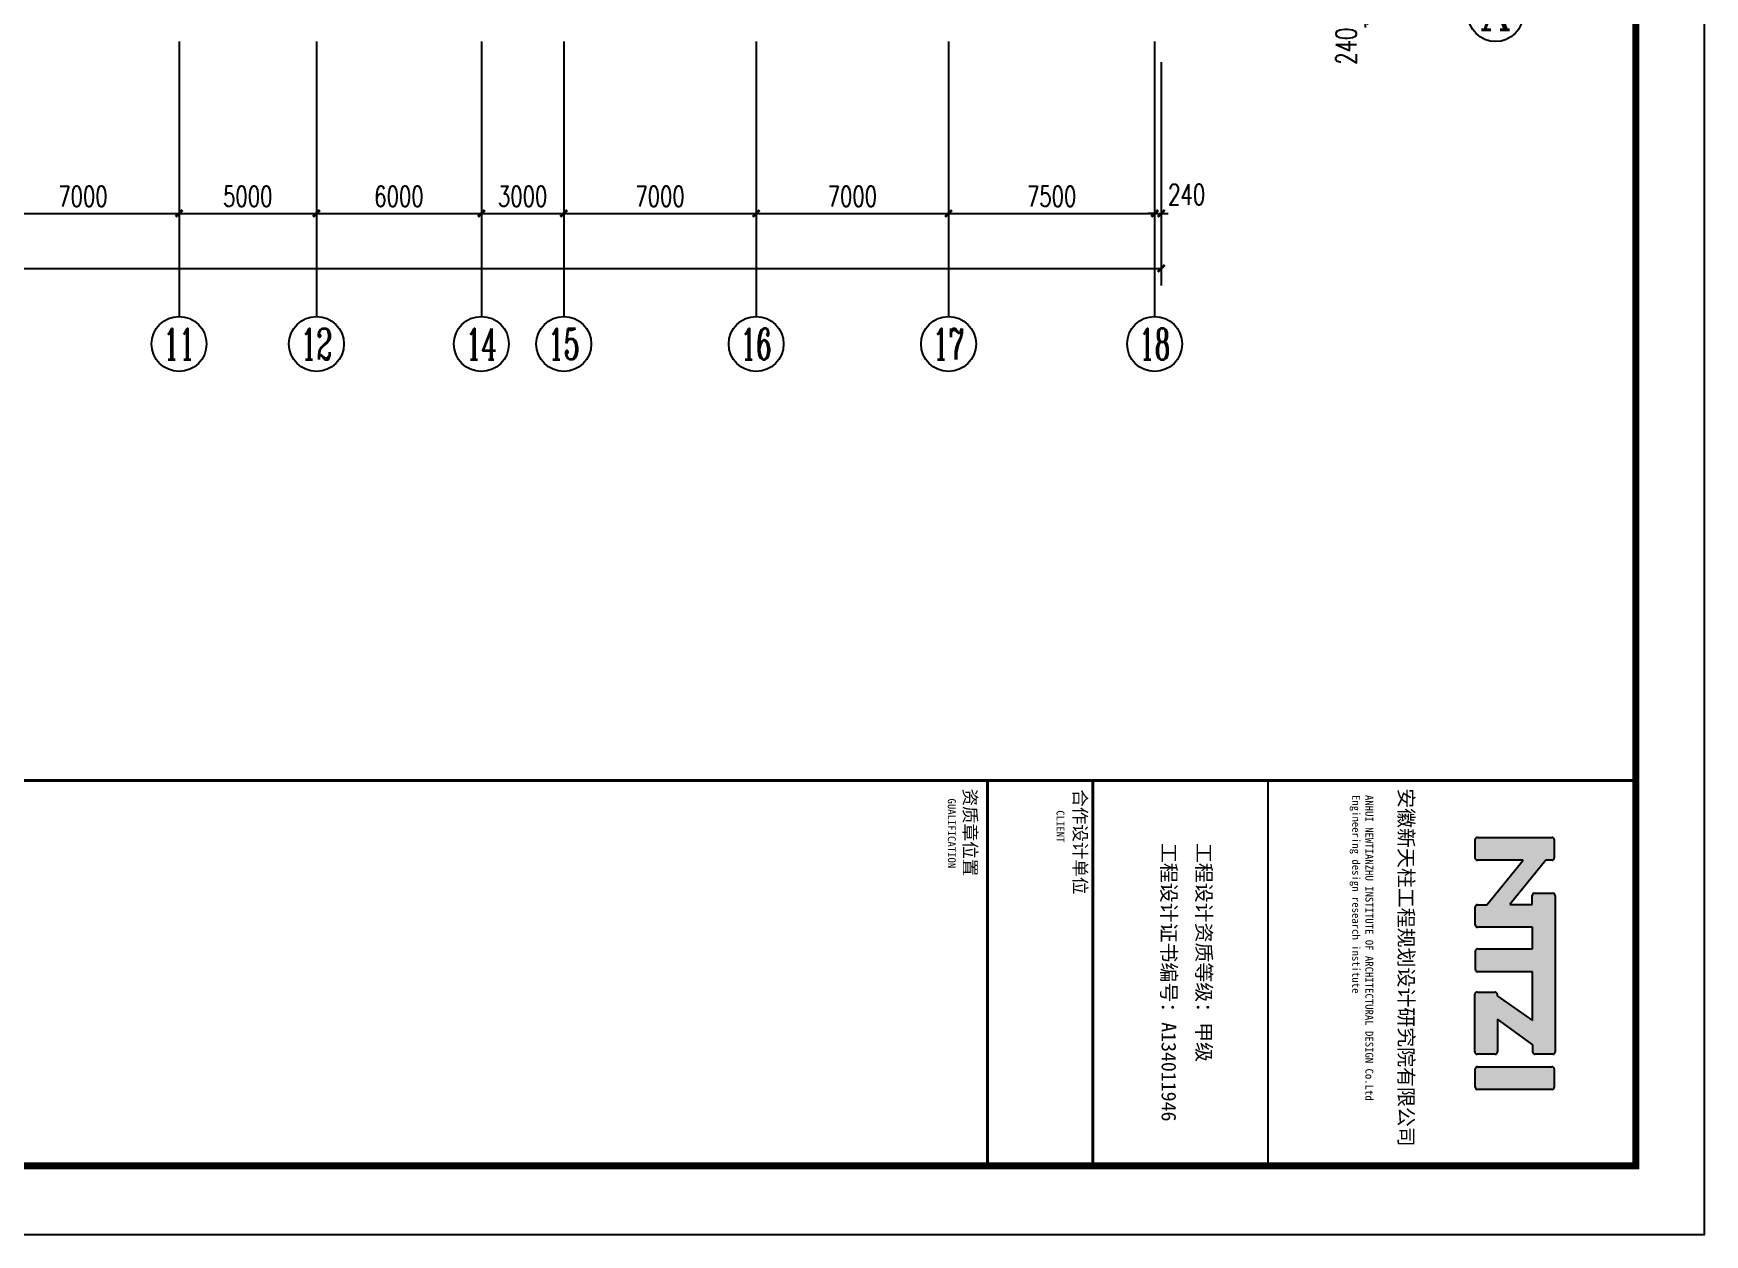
# Model space of a CAD drawing. Extents: x -496980 to 486425, y -292187 to -29437.
# Drawn here: x 109187 to 169999, y -292187 to -248482 of the extents above; entities that cross this region are included whole.
import ezdxf
from ezdxf.enums import TextEntityAlignment as Align

# ---------------------------------------------------------------- set-up
doc = ezdxf.new("R2010")
doc.units = 0
doc.header["$LTSCALE"] = 1000
doc.header["$MEASUREMENT"] = 0
for name, color, linetype in [('AXIS', 3, 'Continuous'), ('AXIS_TEXT', 7, 'Continuous'), ('PUB_TEXT', 7, 'Continuous'), ('PUB_TITLE', 4, 'Continuous')]:
    doc.layers.add(name, color=color, linetype=linetype)
doc.styles.add('_TCH_AXIS', font='COMPLEX', dxfattribs={"bigfont": 'GBCBIG'})
doc.styles.add('_TCH_DIM_T3', font='SIMPLEX', dxfattribs={"width": 0.705882, "bigfont": 'GBCBIG'})
doc.styles.add('COMPLEX', font='COMPLEX')
doc.styles.add('TQ', font='')
doc.styles.get('TQ').set_extended_font_data('SimSun')
doc.dimstyles.new('_TCH_ARCH&&250', dxfattribs={"dimtxt": 743.75, "dimasz": 250, "dimexe": 625, "dimexo": 750, "dimgap": 250, "dimtad": 1, "dimdec": 0, "dimzin": 0, "dimdsep": 46, "dimtxsty": '_TCH_DIM_T3', "dimblk": 'ARCHTICK', "dimcen": 0.09, "dimclrt": 7, "dimazin": 2, "dimtfac": 1, "dimtdec": 0, "dimtix": 1, "dimtmove": 2, "dimatfit": 3, "dimfxl": 0, "dimtolj": 1, "dimtzin": 0, "dimarcsym": 0})

# ---------------------------------------------------------------- blocks, each defined once
blk = doc.blocks.new('_ArchTick')
at = {"color": 0, "linetype": 'ByBlock', "const_width": 0.4}
blk.add_lwpolyline([(-0.5, -0.5), (0.5, 0.5)], dxfattribs=at)
blk = doc.blocks.new('*D272')
at = {"layer": 'AXIS', "color": 0, "lineweight": -2}
for p, q in [((107487, -249532), (107487, -255657)), ((114487, -249532), (114487, -255657)), ((107487, -255032), (114487, -255032))]:
    blk.add_line(p, q, dxfattribs=at)
at = {"layer": 'Defpoints', "color": 0}
for p in [(107487, -248782), (114487, -248782), (114487, -255032)]:
    blk.add_point(p, dxfattribs=at)
at = {"layer": 'AXIS', "color": 0, "lineweight": -2, "xscale": 250, "yscale": 250, "zscale": 250, "rotation": 180}
blk.add_blockref('_ArchTick', (107487, -255032), dxfattribs=at)
at = {"layer": 'AXIS', "color": 0, "lineweight": -2, "xscale": 250, "yscale": 250, "zscale": 250}
blk.add_blockref('_ArchTick', (114487, -255032), dxfattribs=at)
at = {"layer": 'AXIS', "color": 7, "insert": (110987, -254410), "char_height": 743.8, "attachment_point": 5, "style": '_TCH_DIM_T3'}
blk.add_mtext('\\A1;7000', dxfattribs=at)
blk = doc.blocks.new('*D273')
at = {"layer": 'AXIS', "color": 0, "lineweight": -2}
for p, q in [((114487, -249532), (114487, -255657)), ((119487, -249532), (119487, -255657)), ((114487, -255032), (119487, -255032))]:
    blk.add_line(p, q, dxfattribs=at)
at = {"layer": 'Defpoints', "color": 0}
for p in [(114487, -248782), (119487, -248782), (119487, -255032)]:
    blk.add_point(p, dxfattribs=at)
at = {"layer": 'AXIS', "color": 0, "lineweight": -2, "xscale": 250, "yscale": 250, "zscale": 250, "rotation": 180}
blk.add_blockref('_ArchTick', (114487, -255032), dxfattribs=at)
at = {"layer": 'AXIS', "color": 0, "lineweight": -2, "xscale": 250, "yscale": 250, "zscale": 250}
blk.add_blockref('_ArchTick', (119487, -255032), dxfattribs=at)
at = {"layer": 'AXIS', "color": 7, "insert": (116987, -254410), "char_height": 743.8, "attachment_point": 5, "style": '_TCH_DIM_T3'}
blk.add_mtext('\\A1;5000', dxfattribs=at)
blk = doc.blocks.new('*D274')
at = {"layer": 'AXIS', "color": 0, "lineweight": -2}
for p, q in [((119487, -249532), (119487, -255657)), ((125487, -249532), (125487, -255657)), ((119487, -255032), (125487, -255032))]:
    blk.add_line(p, q, dxfattribs=at)
at = {"layer": 'Defpoints', "color": 0}
for p in [(119487, -248782), (125487, -248782), (125487, -255032)]:
    blk.add_point(p, dxfattribs=at)
at = {"layer": 'AXIS', "color": 0, "lineweight": -2, "xscale": 250, "yscale": 250, "zscale": 250, "rotation": 180}
blk.add_blockref('_ArchTick', (119487, -255032), dxfattribs=at)
at = {"layer": 'AXIS', "color": 0, "lineweight": -2, "xscale": 250, "yscale": 250, "zscale": 250}
blk.add_blockref('_ArchTick', (125487, -255032), dxfattribs=at)
at = {"layer": 'AXIS', "color": 7, "insert": (122487, -254410), "char_height": 743.8, "attachment_point": 5, "style": '_TCH_DIM_T3'}
blk.add_mtext('\\A1;6000', dxfattribs=at)
blk = doc.blocks.new('*D275')
at = {"layer": 'AXIS', "color": 0, "lineweight": -2}
for p, q in [((125487, -249532), (125487, -255657)), ((128487, -249532), (128487, -255657)), ((125487, -255032), (128487, -255032))]:
    blk.add_line(p, q, dxfattribs=at)
at = {"layer": 'Defpoints', "color": 0}
for p in [(125487, -248782), (128487, -248782), (128487, -255032)]:
    blk.add_point(p, dxfattribs=at)
at = {"layer": 'AXIS', "color": 0, "lineweight": -2, "xscale": 250, "yscale": 250, "zscale": 250, "rotation": 180}
blk.add_blockref('_ArchTick', (125487, -255032), dxfattribs=at)
at = {"layer": 'AXIS', "color": 0, "lineweight": -2, "xscale": 250, "yscale": 250, "zscale": 250}
blk.add_blockref('_ArchTick', (128487, -255032), dxfattribs=at)
at = {"layer": 'AXIS', "color": 7, "insert": (126987, -254410), "char_height": 743.8, "attachment_point": 5, "style": '_TCH_DIM_T3'}
blk.add_mtext('\\A1;3000', dxfattribs=at)
blk = doc.blocks.new('*D276')
at = {"layer": 'AXIS', "color": 0, "lineweight": -2}
for p, q in [((128487, -249532), (128487, -255657)), ((135487, -249532), (135487, -255657)), ((128487, -255032), (135487, -255032))]:
    blk.add_line(p, q, dxfattribs=at)
at = {"layer": 'Defpoints', "color": 0}
for p in [(128487, -248782), (135487, -248782), (135487, -255032)]:
    blk.add_point(p, dxfattribs=at)
at = {"layer": 'AXIS', "color": 0, "lineweight": -2, "xscale": 250, "yscale": 250, "zscale": 250, "rotation": 180}
blk.add_blockref('_ArchTick', (128487, -255032), dxfattribs=at)
at = {"layer": 'AXIS', "color": 0, "lineweight": -2, "xscale": 250, "yscale": 250, "zscale": 250}
blk.add_blockref('_ArchTick', (135487, -255032), dxfattribs=at)
at = {"layer": 'AXIS', "color": 7, "insert": (131987, -254410), "char_height": 743.8, "attachment_point": 5, "style": '_TCH_DIM_T3'}
blk.add_mtext('\\A1;7000', dxfattribs=at)
blk = doc.blocks.new('*D277')
at = {"layer": 'AXIS', "color": 0, "lineweight": -2}
for p, q in [((135487, -249532), (135487, -255657)), ((142487, -249532), (142487, -255657)), ((135487, -255032), (142487, -255032))]:
    blk.add_line(p, q, dxfattribs=at)
at = {"layer": 'Defpoints', "color": 0}
for p in [(135487, -248782), (142487, -248782), (142487, -255032)]:
    blk.add_point(p, dxfattribs=at)
at = {"layer": 'AXIS', "color": 0, "lineweight": -2, "xscale": 250, "yscale": 250, "zscale": 250, "rotation": 180}
blk.add_blockref('_ArchTick', (135487, -255032), dxfattribs=at)
at = {"layer": 'AXIS', "color": 0, "lineweight": -2, "xscale": 250, "yscale": 250, "zscale": 250}
blk.add_blockref('_ArchTick', (142487, -255032), dxfattribs=at)
at = {"layer": 'AXIS', "color": 7, "insert": (138987, -254410), "char_height": 743.8, "attachment_point": 5, "style": '_TCH_DIM_T3'}
blk.add_mtext('\\A1;7000', dxfattribs=at)
blk = doc.blocks.new('*D278')
at = {"layer": 'AXIS', "color": 0, "lineweight": -2}
for p, q in [((142487, -249532), (142487, -255657)), ((149987, -249532), (149987, -255657)), ((142487, -255032), (149987, -255032))]:
    blk.add_line(p, q, dxfattribs=at)
at = {"layer": 'Defpoints', "color": 0}
for p in [(142487, -248782), (149987, -248782), (149987, -255032)]:
    blk.add_point(p, dxfattribs=at)
at = {"layer": 'AXIS', "color": 0, "lineweight": -2, "xscale": 250, "yscale": 250, "zscale": 250, "rotation": 180}
blk.add_blockref('_ArchTick', (142487, -255032), dxfattribs=at)
at = {"layer": 'AXIS', "color": 0, "lineweight": -2, "xscale": 250, "yscale": 250, "zscale": 250}
blk.add_blockref('_ArchTick', (149987, -255032), dxfattribs=at)
at = {"layer": 'AXIS', "color": 7, "insert": (146237, -254410), "char_height": 743.8, "attachment_point": 5, "style": '_TCH_DIM_T3'}
blk.add_mtext('\\A1;7500', dxfattribs=at)
blk = doc.blocks.new('*D279')
at = {"layer": 'AXIS', "color": 0, "lineweight": -2}
for p, q in [((149987, -249532), (149987, -255657)), ((150227, -249532), (150227, -255657)), ((149987, -255032), (149737, -255032)), ((149987, -255032), (150227, -255032)), ((150227, -255032), (150477, -255032))]:
    blk.add_line(p, q, dxfattribs=at)
at = {"layer": 'Defpoints', "color": 0}
for p in [(149987, -248782), (150227, -248782), (150227, -255032)]:
    blk.add_point(p, dxfattribs=at)
at = {"layer": 'AXIS', "color": 0, "lineweight": -2, "xscale": 250, "yscale": 250, "zscale": 250}
blk.add_blockref('_ArchTick', (149987, -255032), dxfattribs=at)
at = {"layer": 'AXIS', "color": 0, "lineweight": -2, "xscale": 250, "yscale": 250, "zscale": 250, "rotation": 180}
blk.add_blockref('_ArchTick', (150227, -255032), dxfattribs=at)
at = {"layer": 'AXIS', "color": 7, "insert": (151152, -254344), "char_height": 743.8, "attachment_point": 5, "style": '_TCH_DIM_T3'}
blk.add_mtext('\\A1;240', dxfattribs=at)
blk = doc.blocks.new('*D280')
at = {"layer": 'AXIS', "color": 0, "lineweight": -2}
for p, q in [((44247, -249532), (44247, -257657)), ((150227, -249532), (150227, -257657)), ((44247, -257032), (150227, -257032))]:
    blk.add_line(p, q, dxfattribs=at)
at = {"layer": 'Defpoints', "color": 0}
for p in [(44247, -248782), (150227, -248782), (150227, -257032)]:
    blk.add_point(p, dxfattribs=at)
at = {"layer": 'AXIS', "color": 0, "lineweight": -2, "xscale": 250, "yscale": 250, "zscale": 250, "rotation": 180}
blk.add_blockref('_ArchTick', (44247, -257032), dxfattribs=at)
at = {"layer": 'AXIS', "color": 0, "lineweight": -2, "xscale": 250, "yscale": 250, "zscale": 250}
blk.add_blockref('_ArchTick', (150227, -257032), dxfattribs=at)
at = {"layer": 'AXIS', "color": 7, "insert": (97237, -256410), "char_height": 743.8, "attachment_point": 5, "style": '_TCH_DIM_T3'}
blk.add_mtext('\\A1;105980', dxfattribs=at)
blk = doc.blocks.new('*D281')
at = {"layer": 'AXIS', "color": 0, "lineweight": -2}
for p, q in [((152144, -247782), (158269, -247782)), ((152144, -248022), (158269, -248022)), ((157644, -247782), (157644, -247532)), ((157644, -248022), (157644, -247782)), ((157644, -248022), (157644, -248272))]:
    blk.add_line(p, q, dxfattribs=at)
at = {"layer": 'Defpoints', "color": 0}
for p in [(151394, -247782), (151394, -248022), (157644, -247782)]:
    blk.add_point(p, dxfattribs=at)
at = {"layer": 'AXIS', "color": 0, "lineweight": -2, "xscale": 250, "yscale": 250, "zscale": 250}
for p, rotation in [((157644, -247782), 270), ((157644, -248022), 90)]:
    blk.add_blockref('_ArchTick', p, dxfattribs=dict(at, rotation=rotation))
at = {"layer": 'AXIS', "color": 7, "insert": (156956, -248947), "char_height": 743.8, "attachment_point": 5, "rotation": 90, "style": '_TCH_DIM_T3'}
blk.add_mtext('\\A1;240', dxfattribs=at)
blk = doc.blocks.new('_AXISO')
blk.add_circle((0, 0), 0.5)
at = {"layer": 'AXIS_TEXT', "style": 'COMPLEX', "width": 1.041667}
blk.add_attdef('A', text='', height=0.56, dxfattribs=at).set_placement((-0.25, -0.28), (0.25, -0.28), align=Align.FIT)

msp = doc.modelspace()

# ---------------------------------------------------------------- hatches: boundary and pattern name
h = msp.add_hatch(color=256)
h.paths.add_polyline_path([(163400.4, -278568.4), (162079, -280184.9), (161735.7, -280184.9, 0.4142136), (161655.7, -280264.9), (161655.7, -280922.8, 0.4142136), (161735.7, -281002.8), (163733, -281002.8), (163733, -281787), (161738.9, -281787, 0.4142136), (161658.9, -281867), (161658.9, -282542.1, 0.4142136), (161738.9, -282622.1), (163732.7, -282622.1), (163732.7, -284403.6), (162454.7, -283498.2), (162454.7, -283443.1, 0.4142136), (162374.7, -283363.1), (161718, -283363.1, 0.4142136), (161638, -283443.1), (161638, -285543.8, 0.4142136), (161718, -285623.8), (162380.2, -285623.8, 0.4142136), (162460.2, -285543.8), (162460.2, -284343.3), (163744.9, -285279.5), (163744.9, -285545.7, 0.4142136), (163824.9, -285625.7), (164476.1, -285625.7, 0.4142136), (164556.1, -285545.7), (164556.1, -279849.4, 0.4142136), (164476.1, -279769.4), (163809.7, -279769.4, 0.4142136), (163729.7, -279849.4), (163729.7, -280177), (162909.3, -280177), (164226.8, -278564), (164448.1, -278564.5, 0.4148904), (164528.3, -278484.5), (164528.3, -277814.5, 0.4142136), (164448.3, -277734.5), (161730.1, -277734.5, 0.4142136), (161650.1, -277814.5), (161650.1, -278488.4, 0.4142136), (161730.1, -278568.4)])
h.paths.add_polyline_path([(161735.8, -286078.9, 0.4142136), (161655.8, -286158.9), (161655.8, -286827.4, 0.4142136), (161735.8, -286907.4), (164445.7, -286907.4, 0.4142136), (164525.7, -286827.4), (164525.7, -286158.9, 0.4142136), (164445.7, -286078.9)])

# ---------------------------------------------------------------- linework, layer by layer
for p, q in [((161650.1, -278488.4), (161650.1, -277814.5)), ((161730.1, -277734.5), (164448.3, -277734.5)), ((164528.3, -277814.5), (164528.3, -278484.5)), ((163400.4, -278568.4), (161730.1, -278568.4)), ((162079, -280184.9), (163400.4, -278568.4)), ((164226.8, -278564), (162909.3, -280177)), ((164448.1, -278564.5), (164226.8, -278564)), ((161655.7, -280922.8), (161655.7, -280264.9)), ((161735.7, -280184.9), (162079, -280184.9)), ((162909.3, -280177), (163729.7, -280177)), ((163729.7, -280177), (163729.7, -279849.4)), ((163809.7, -279769.4), (164476.1, -279769.4)), ((164556.1, -279849.4), (164556.1, -285545.7)), ((163733, -281002.8), (161735.7, -281002.8)), ((163733, -281787), (163733, -281002.8)), ((161658.9, -282542.1), (161658.9, -281867)), ((161738.9, -281787), (163733, -281787)), ((163732.7, -282622.1), (161738.9, -282622.1)), ((163732.7, -284403.6), (163732.7, -282622.1)), ((161718, -283363.1), (162374.7, -283363.1)), ((161638, -285543.8), (161638, -283443.1)), ((162454.7, -283443.1), (162454.7, -283498.2)), ((162454.7, -283498.2), (163732.7, -284403.6)), ((163744.9, -285279.5), (162460.2, -284343.3)), ((162460.2, -284343.3), (162460.2, -285543.8)), ((162380.2, -285623.8), (161718, -285623.8)), ((163744.9, -285545.7), (163744.9, -285279.5)), ((164476.1, -285625.7), (163824.9, -285625.7)), ((161655.8, -286827.4), (161655.8, -286158.9)), ((161735.8, -286078.9), (164445.7, -286078.9)), ((164525.7, -286158.9), (164525.7, -286827.4)), ((164445.7, -286907.4), (161735.8, -286907.4))]:
    msp.add_line(p, q)
for centre, start, end in [((161730.1, -277814.5, -69.6), 90, 180), ((164448.3, -277814.5, -69.6), 0, 90), ((161730.1, -278488.4, -69.6), 180, 270), ((164448.3, -278484.5, -69.6), 269.867634, 0), ((161735.7, -280264.9, -69.6), 90, 180), ((163809.7, -279849.4, -69.6), 90, 180), ((164476.1, -279849.4, -69.6), 0, 90), ((161735.7, -280922.8, -69.6), 180, 270), ((161738.9, -281867, -69.6), 90, 180), ((161738.9, -282542.1, -69.6), 180, 270), ((161718, -283443.1, -69.6), 90, 180), ((162374.7, -283443.1, -69.6), 0, 90), ((161718, -285543.8, -69.6), 180, 270), ((162380.2, -285543.8, -69.6), 270, 0), ((163824.9, -285545.7, -69.6), 180, 270), ((164476.1, -285545.7, -69.6), 270, 0), ((161735.8, -286158.9, -69.6), 90, 180), ((164445.7, -286158.9, -69.6), 0, 90), ((161735.8, -286827.4, -69.6), 180, 270), ((164445.7, -286827.4, -69.6), 270, 0)]:
    msp.add_arc(centre, 80, start, end)
at = {"layer": 'AXIS'}
for p, q in [((114486.9, -248781.9), (114486.9, -258781.9)), ((119486.9, -248781.9), (119486.9, -258781.9)), ((125486.9, -248781.9), (125486.9, -258781.9)), ((128486.9, -248781.9), (128486.9, -258781.9)), ((135486.9, -248781.9), (135486.9, -258781.9)), ((142486.9, -248781.9), (142486.9, -258781.9)), ((149986.7, -248781.9), (149986.7, -258781.9))]:
    msp.add_line(p, q, dxfattribs=at)
msp.add_circle((149986.7, -259781.9), 1000, dxfattribs=at)
at = {"layer": 'PUB_TEXT'}
for q in [(167498.5, -287847.4), (166174.8, -289686.9)]:
    msp.add_line((167498.5, -289686.9), q, dxfattribs=at)
at = {"layer": 'PUB_TITLE', "lineweight": 40}
msp.add_line((143910.4, -275655.7), (143910.4, -289680.7), dxfattribs=at)
at = {"layer": 'PUB_TITLE'}
msp.add_line((167498.5, -289686.9), (167498.5, -275661.9), dxfattribs=at)
msp.add_lwpolyline([(21498.5, -29436.9), (21498.5, -292186.9), (169998.5, -292186.9), (169998.5, -29436.9)], close=True, dxfattribs=at)
at = {"layer": 'PUB_TITLE', "const_width": 250}
msp.add_lwpolyline([(23998.5, -35686.9), (23998.5, -289686.9), (167498.5, -289686.9), (167498.5, -35686.9)], close=True, dxfattribs=at)
at = {"layer": 'PUB_TITLE', "lineweight": 40, "elevation": -69.6}
for points, const_width in [([(167498.5, -275661.9), (23998.5, -275661.9)], 106.2), ([(143911, -275661.9), (143911, -289686.9)], 106.2), ([(147736, -275661.9), (147736, -289686.9)], 106.2), ([(154111, -275661.9), (154111, -289686.9)], 63.8)]:
    msp.add_lwpolyline(points, dxfattribs=dict(at, const_width=const_width))

# ---------------------------------------------------------------- block references
at = {"layer": 'AXIS'}
ref = msp.add_blockref('_AXISO', (162393.5, -247781.9), dxfattribs=dict(at, xscale=2000, yscale=2000, zscale=2000))
ref.add_attrib('A', 'A', dxfattribs={"layer": 'AXIS_TEXT', "height": 1131.4, "style": '_TCH_AXIS', "width": 1.166667}).set_placement((161827.9, -248347.6), (162959.2, -248347.6), align=Align.FIT)
ref = msp.add_blockref('_AXISO', (114486.9, -259781.9), dxfattribs=dict(at, xscale=2000, yscale=2000, zscale=2000))
ref.add_attrib('A', '11', dxfattribs={"layer": 'AXIS_TEXT', "height": 1131.37, "style": '_TCH_AXIS', "width": 0.875}).set_placement((113921.2, -260347.6), (115052.6, -260347.6), align=Align.FIT)
ref = msp.add_blockref('_AXISO', (119486.9, -259781.9), dxfattribs=dict(at, xscale=2000, yscale=2000, zscale=2000))
ref.add_attrib('A', '12', dxfattribs={"layer": 'AXIS_TEXT', "height": 1131.37, "style": '_TCH_AXIS', "width": 0.724138}).set_placement((118921.2, -260347.6), (120052.6, -260347.6), align=Align.FIT)
ref = msp.add_blockref('_AXISO', (125486.9, -259781.9), dxfattribs=dict(at, xscale=2000, yscale=2000, zscale=2000))
ref.add_attrib('A', '14', dxfattribs={"layer": 'AXIS_TEXT', "height": 1131.37, "style": '_TCH_AXIS', "width": 0.677419}).set_placement((124921.2, -260347.6), (126052.6, -260347.6), align=Align.FIT)
ref = msp.add_blockref('_AXISO', (128486.9, -259781.9), dxfattribs=dict(at, xscale=2000, yscale=2000, zscale=2000))
ref.add_attrib('A', '15', dxfattribs={"layer": 'AXIS_TEXT', "height": 1131.37, "style": '_TCH_AXIS', "width": 0.724138}).set_placement((127921.2, -260347.6), (129052.6, -260347.6), align=Align.FIT)
ref = msp.add_blockref('_AXISO', (135486.9, -259781.9), dxfattribs=dict(at, xscale=2000, yscale=2000, zscale=2000))
ref.add_attrib('A', '16', dxfattribs={"layer": 'AXIS_TEXT', "height": 1131.37, "style": '_TCH_AXIS', "width": 0.724138}).set_placement((134921.2, -260347.6), (136052.6, -260347.6), align=Align.FIT)
ref = msp.add_blockref('_AXISO', (142486.9, -259781.9), dxfattribs=dict(at, xscale=2000, yscale=2000, zscale=2000))
ref.add_attrib('A', '17', dxfattribs={"layer": 'AXIS_TEXT', "height": 1131.37, "style": '_TCH_AXIS', "width": 0.724138}).set_placement((141921.2, -260347.6), (143052.6, -260347.6), align=Align.FIT)

# ---------------------------------------------------------------- texts
at = {"layer": 'AXIS', "color": 7, "style": '_TCH_AXIS', "width": 0.724138}
msp.add_text('18', height=1131.37, dxfattribs=at).set_placement((149421.1, -260347.6), (150552.4, -260347.6), align=Align.FIT)
at = {"layer": 'PUB_TEXT', "attachment_point": 1, "rotation": 270, "style": 'TQ'}
for s, insert, char_height, width in [('资质章位置', (143507.2, -275958.8, -69.6), 467.5, 5312.5), ('合作设计单位', (147511.4, -275985.6, -69.6), 467.5, 4373.15), ('GUALIFICATION', (142750.5, -276320, -69.6), 286.875, 6702.25), ('ANHUI NEWTIANZHU INSTITUTE OF ARCHITECTURAL DESIGN Co.Ltd\\PEngineering design research institute', (157942.5, -276192.9, -69.6), 286.875, 13143.385), ('CLIENT', (146703.9, -276750.8, -69.6), 286.87, 5998.875)]:
    msp.add_mtext(s, dxfattribs=dict(at, insert=insert, char_height=char_height, width=width))
at = {"layer": 'PUB_TEXT', "char_height": 531.25, "attachment_point": 1, "rotation": 270, "style": 'TQ'}
for s, insert in [('安徽新天柱工程规划设计研究院有限公司 ', (159405.6, -275947.3, -69.6)), ('工程设计证书编号：A134011946', (150771.1, -277936.8, -69.6)), ('工程设计资质等级：甲级 ', (152046.1, -277936.8, -69.6))]:
    msp.add_mtext(s, dxfattribs=dict(at, insert=insert))

# ---------------------------------------------------------------- dimensions: what is measured, and where the dimension line sits
at = {"layer": 'AXIS'}
for base, p1, p2, angle, picture, middle in [((157643.5, -247781.9), (151393.5, -248021.9), (151393.5, -247781.9), 90, '*D281', (156956, -248946.9)), ((150226.9, -255031.9), (149986.7, -248781.9), (150226.9, -248781.9), 0, '*D279', (151151.9, -254344.4))]:
    dim = msp.add_linear_dim(base=base, p1=p1, p2=p2, angle=angle, dimstyle='_TCH_ARCH&&250', dxfattribs=at)
    dim.commit()
    dim.dimension.update_dxf_attribs({"geometry": picture, "text_midpoint": middle, "dimtype": 129})
for p1, p2, distance, picture, middle in [((44246.9, -248781.9), (150226.9, -248781.9), -8250, '*D280', (97236.9, -256410)), ((107486.9, -248781.9), (114486.9, -248781.9), -6250, '*D272', (110986.9, -254410)), ((114486.9, -248781.9), (119486.9, -248781.9), -6250, '*D273', (116986.9, -254410)), ((119486.9, -248781.9), (125486.9, -248781.9), -6250, '*D274', (122486.9, -254410)), ((125486.9, -248781.9), (128486.9, -248781.9), -6250, '*D275', (126986.9, -254410)), ((128486.9, -248781.9), (135486.9, -248781.9), -6250, '*D276', (131986.9, -254410)), ((135486.9, -248781.9), (142486.9, -248781.9), -6250, '*D277', (138986.9, -254410)), ((142486.9, -248781.9), (149986.7, -248781.9), -6250, '*D278', (146236.8, -254410))]:
    dim = msp.add_aligned_dim(p1=p1, p2=p2, distance=distance, dimstyle='_TCH_ARCH&&250', dxfattribs=at)
    dim.commit()
    dim.dimension.update_dxf_attribs({"geometry": picture, "text_midpoint": middle})

doc.saveas('drawing.dxf')
